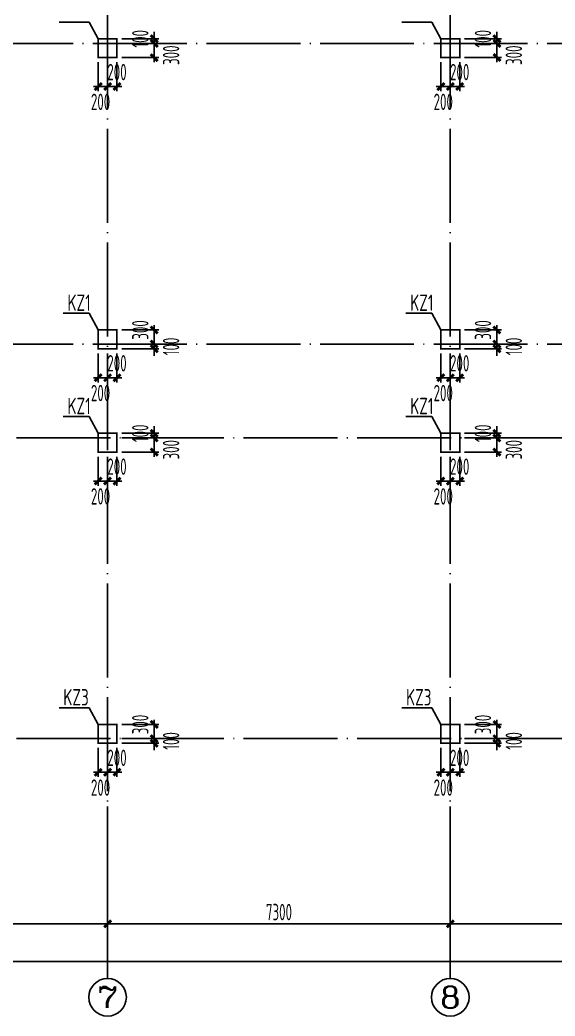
# Model space of a CAD drawing. Extents: x -472319 to -112444, y -516749 to -5704.
# Drawn here: x -376905 to -365506, y -420447 to -399238 of the extents above; entities that cross this region are included whole.
import ezdxf
from ezdxf.enums import TextEntityAlignment as Align

# ---------------------------------------------------------------- set-up
doc = ezdxf.new("R2010")
doc.units = 0
doc.header["$LTSCALE"] = 100
doc.header["$MEASUREMENT"] = 0
doc.linetypes.add('CENTER', pattern=[2, 1.25, -0.25, 0.25, -0.25])
doc.linetypes.add('DOTE', pattern=[2.42, 2, -0.2, 0.02, -0.2])
for name, color, linetype in [('AXIS', 3, 'Continuous'), ('AXIS_TEXT', 7, 'Continuous'), ('DOTE', 1, 'CENTER'), ('TEXT', 7, 'Continuous'), ('填充', 8, 'Continuous'), ('柱', 2, 'Continuous')]:
    doc.layers.add(name, color=color, linetype=linetype)
doc.styles.add('_TCH_AXIS', font='COMPLEX', dxfattribs={"bigfont": 'GBCBIG'})
doc.styles.add('COMPLEX', font='COMPLEX')
doc.styles.add('HZ', font='tssdeng.shx', dxfattribs={"width": 0.6, "height": 350, "bigfont": 'a.shx'})
doc.styles.add('TSSD_Dimension', font='Tssdeng.shx', dxfattribs={"width": 0.7, "bigfont": 'hztxt.shx'})
doc.dimstyles.new('DIMN', dxfattribs={"dimtxt": 350, "dimasz": 150, "dimexe": 100, "dimexo": 100, "dimgap": 75, "dimtad": 1, "dimdec": 0, "dimzin": 0, "dimdsep": 46, "dimtxsty": 'HZ', "dimblk": 'ARCHTICK', "dimcen": 0.09, "dimdle": 100, "dimclrd": 3, "dimclre": 3, "dimclrt": 7, "dimazin": 2, "dimtfac": 1, "dimtdec": 0, "dimtmove": 2, "dimatfit": 3, "dimldrblk": 'ARCHTICK', "dimfxl": 1, "dimtolj": 1, "dimtzin": 0, "dimarcsym": 0})

# ---------------------------------------------------------------- blocks, each defined once
blk = doc.blocks.new('_ArchTick')
at = {"color": 0, "linetype": 'ByBlock', "const_width": 0.4}
blk.add_lwpolyline([(-0.5, -0.5), (0.5, 0.5)], dxfattribs=at)
blk = doc.blocks.new('*D1850')
at = {"layer": 'AXIS', "color": 3, "lineweight": -2, "transparency": 16777216}
for p, q in [((-382338, -416083), (-382338, -418583)), ((-375038, -416083), (-375038, -418583)), ((-382438, -418483), (-374938, -418483))]:
    blk.add_line(p, q, dxfattribs=at)
at = {"layer": 'Defpoints', "color": 0, "transparency": 16777216}
for p in [(-382338, -415983), (-375038, -415983), (-375038, -418483)]:
    blk.add_point(p, dxfattribs=at)
at = {"layer": 'AXIS', "color": 3, "lineweight": -2, "transparency": 16777216, "xscale": 150, "yscale": 150, "zscale": 150, "rotation": 180}
blk.add_blockref('_ArchTick', (-382338, -418483), dxfattribs=at)
at = {"layer": 'AXIS', "color": 3, "lineweight": -2, "transparency": 16777216, "xscale": 150, "yscale": 150, "zscale": 150}
blk.add_blockref('_ArchTick', (-375038, -418483), dxfattribs=at)
at = {"layer": 'AXIS', "color": 7, "transparency": 16777216, "insert": (-378688, -418233), "char_height": 350, "attachment_point": 5, "style": 'HZ'}
blk.add_mtext('\\A1;7300', dxfattribs=at)
blk = doc.blocks.new('*D1851')
at = {"layer": 'AXIS', "color": 3, "lineweight": -2, "transparency": 16777216}
for p, q in [((-375038, -416083), (-375038, -418583)), ((-367738, -416083), (-367738, -418583)), ((-375138, -418483), (-367638, -418483))]:
    blk.add_line(p, q, dxfattribs=at)
at = {"layer": 'Defpoints', "color": 0, "transparency": 16777216}
for p in [(-375038, -415983), (-367738, -415983), (-367738, -418483)]:
    blk.add_point(p, dxfattribs=at)
at = {"layer": 'AXIS', "color": 3, "lineweight": -2, "transparency": 16777216, "xscale": 150, "yscale": 150, "zscale": 150, "rotation": 180}
blk.add_blockref('_ArchTick', (-375038, -418483), dxfattribs=at)
at = {"layer": 'AXIS', "color": 3, "lineweight": -2, "transparency": 16777216, "xscale": 150, "yscale": 150, "zscale": 150}
blk.add_blockref('_ArchTick', (-367738, -418483), dxfattribs=at)
at = {"layer": 'AXIS', "color": 7, "transparency": 16777216, "insert": (-371388, -418233), "char_height": 350, "attachment_point": 5, "style": 'HZ'}
blk.add_mtext('\\A1;7300', dxfattribs=at)
blk = doc.blocks.new('*D1852')
at = {"layer": 'AXIS', "color": 3, "lineweight": -2, "transparency": 16777216}
for p, q in [((-367738, -416083), (-367738, -418583)), ((-360438, -416083), (-360438, -418583)), ((-367838, -418483), (-360338, -418483))]:
    blk.add_line(p, q, dxfattribs=at)
at = {"layer": 'Defpoints', "color": 0, "transparency": 16777216}
for p in [(-367738, -415983), (-360438, -415983), (-360438, -418483)]:
    blk.add_point(p, dxfattribs=at)
at = {"layer": 'AXIS', "color": 3, "lineweight": -2, "transparency": 16777216, "xscale": 150, "yscale": 150, "zscale": 150, "rotation": 180}
blk.add_blockref('_ArchTick', (-367738, -418483), dxfattribs=at)
at = {"layer": 'AXIS', "color": 3, "lineweight": -2, "transparency": 16777216, "xscale": 150, "yscale": 150, "zscale": 150}
blk.add_blockref('_ArchTick', (-360438, -418483), dxfattribs=at)
at = {"layer": 'AXIS', "color": 7, "transparency": 16777216, "insert": (-364088, -418233), "char_height": 350, "attachment_point": 5, "style": 'HZ'}
blk.add_mtext('\\A1;7300', dxfattribs=at)
blk = doc.blocks.new('*D1854')
at = {"layer": 'AXIS', "color": 3, "lineweight": -2, "transparency": 16777216}
for p, q in [((-417238, -416083), (-417238, -419383)), ((-357438, -416083), (-357438, -419383)), ((-417338, -419283), (-357338, -419283))]:
    blk.add_line(p, q, dxfattribs=at)
at = {"layer": 'Defpoints', "color": 0, "transparency": 16777216}
for p in [(-417238, -415983), (-357438, -415983), (-357438, -419283)]:
    blk.add_point(p, dxfattribs=at)
at = {"layer": 'AXIS', "color": 3, "lineweight": -2, "transparency": 16777216, "xscale": 150, "yscale": 150, "zscale": 150, "rotation": 180}
blk.add_blockref('_ArchTick', (-417238, -419283), dxfattribs=at)
at = {"layer": 'AXIS', "color": 3, "lineweight": -2, "transparency": 16777216, "xscale": 150, "yscale": 150, "zscale": 150}
blk.add_blockref('_ArchTick', (-357438, -419283), dxfattribs=at)
at = {"layer": 'AXIS', "color": 7, "transparency": 16777216, "insert": (-387338, -419033), "char_height": 350, "attachment_point": 5, "style": 'HZ'}
blk.add_mtext('\\A1;59800', dxfattribs=at)
blk = doc.blocks.new('_AXISO')
blk.add_circle((0, 0), 0.5)
at = {"layer": 'AXIS_TEXT', "style": 'COMPLEX', "width": 1.041667}
blk.add_attdef('A', text='', height=0.56, dxfattribs=at).set_placement((-0.25, -0.28), (0.25, -0.28), align=Align.FIT)
blk = doc.blocks.new('*D1972')
at = {"layer": 'Defpoints', "color": 0, "transparency": 16777216}
for p in [(-374838, -414539), (-374838, -414639), (-374045, -414639)]:
    blk.add_point(p, dxfattribs=at)
at = {"layer": '填充', "color": 3, "lineweight": -2, "transparency": 16777216}
for p, q in [((-374045, -414539), (-374045, -414389)), ((-374738, -414539), (-373945, -414539)), ((-374738, -414639), (-373945, -414639)), ((-374045, -414539), (-374045, -414639)), ((-374045, -414639), (-374045, -414789))]:
    blk.add_line(p, q, dxfattribs=at)
at = {"layer": '填充', "color": 3, "lineweight": -2, "transparency": 16777216, "xscale": 150, "yscale": 150, "zscale": 150}
for p, rotation in [((-374045, -414539), 270), ((-374045, -414639), 90)]:
    blk.add_blockref('_ArchTick', p, dxfattribs=dict(at, rotation=rotation))
at = {"layer": '填充', "color": 7, "transparency": 16777216, "insert": (-373685, -414589), "char_height": 350, "attachment_point": 5, "rotation": 90, "style": 'HZ'}
blk.add_mtext('\\A1;100', dxfattribs=at)
blk = doc.blocks.new('*D1973')
at = {"layer": 'Defpoints', "color": 0, "transparency": 16777216}
for p in [(-374838, -414239), (-374045, -414239), (-374838, -414539)]:
    blk.add_point(p, dxfattribs=at)
at = {"layer": '填充', "color": 3, "lineweight": -2, "transparency": 16777216}
for p, q in [((-374045, -414639), (-374045, -414139)), ((-374738, -414239), (-373945, -414239)), ((-374738, -414539), (-373945, -414539))]:
    blk.add_line(p, q, dxfattribs=at)
at = {"layer": '填充', "color": 3, "lineweight": -2, "transparency": 16777216, "xscale": 150, "yscale": 150, "zscale": 150}
for p, rotation in [((-374045, -414239), 90), ((-374045, -414539), 270)]:
    blk.add_blockref('_ArchTick', p, dxfattribs=dict(at, rotation=rotation))
at = {"layer": '填充', "color": 7, "transparency": 16777216, "insert": (-374342, -414239), "char_height": 350, "attachment_point": 5, "rotation": 90, "style": 'HZ'}
blk.add_mtext('\\A1;300', dxfattribs=at)
blk = doc.blocks.new('*D1974')
at = {"layer": 'Defpoints', "color": 0, "transparency": 16777216}
for p in [(-375238, -414639), (-375038, -414639), (-375038, -415256)]:
    blk.add_point(p, dxfattribs=at)
at = {"layer": '填充', "color": 3, "lineweight": -2, "transparency": 16777216}
for p, q in [((-375238, -414739), (-375238, -415356)), ((-375038, -414739), (-375038, -415356)), ((-375338, -415256), (-374938, -415256))]:
    blk.add_line(p, q, dxfattribs=at)
at = {"layer": '填充', "color": 3, "lineweight": -2, "transparency": 16777216, "xscale": 150, "yscale": 150, "zscale": 150, "rotation": 180}
blk.add_blockref('_ArchTick', (-375238, -415256), dxfattribs=at)
at = {"layer": '填充', "color": 3, "lineweight": -2, "transparency": 16777216, "xscale": 150, "yscale": 150, "zscale": 150}
blk.add_blockref('_ArchTick', (-375038, -415256), dxfattribs=at)
at = {"layer": '填充', "color": 7, "transparency": 16777216, "insert": (-375188, -415582), "char_height": 350, "attachment_point": 5, "style": 'HZ'}
blk.add_mtext('\\A1;200', dxfattribs=at)
blk = doc.blocks.new('*D1975')
at = {"layer": 'Defpoints', "color": 0, "transparency": 16777216}
for p in [(-375038, -414639), (-374838, -414639), (-375038, -415256)]:
    blk.add_point(p, dxfattribs=at)
at = {"layer": '填充', "color": 3, "lineweight": -2, "transparency": 16777216}
for p, q in [((-375038, -414739), (-375038, -415356)), ((-374838, -414739), (-374838, -415356)), ((-374738, -415256), (-375138, -415256))]:
    blk.add_line(p, q, dxfattribs=at)
at = {"layer": '填充', "color": 3, "lineweight": -2, "transparency": 16777216, "xscale": 150, "yscale": 150, "zscale": 150, "rotation": 180}
blk.add_blockref('_ArchTick', (-375038, -415256), dxfattribs=at)
at = {"layer": '填充', "color": 3, "lineweight": -2, "transparency": 16777216, "xscale": 150, "yscale": 150, "zscale": 150}
blk.add_blockref('_ArchTick', (-374838, -415256), dxfattribs=at)
at = {"layer": '填充', "color": 7, "transparency": 16777216, "insert": (-374838, -414948), "char_height": 350, "attachment_point": 5, "style": 'HZ'}
blk.add_mtext('\\A1;200', dxfattribs=at)
blk = doc.blocks.new('*D1976')
at = {"layer": 'Defpoints', "color": 0, "transparency": 16777216}
for p in [(-374838, -408139), (-374838, -408439), (-374045, -408439)]:
    blk.add_point(p, dxfattribs=at)
at = {"layer": '填充', "color": 3, "lineweight": -2, "transparency": 16777216}
for p, q in [((-374045, -408039), (-374045, -408539)), ((-374738, -408139), (-373945, -408139)), ((-374738, -408439), (-373945, -408439))]:
    blk.add_line(p, q, dxfattribs=at)
at = {"layer": '填充', "color": 3, "lineweight": -2, "transparency": 16777216, "xscale": 150, "yscale": 150, "zscale": 150}
for p, rotation in [((-374045, -408139), 90), ((-374045, -408439), 270)]:
    blk.add_blockref('_ArchTick', p, dxfattribs=dict(at, rotation=rotation))
at = {"layer": '填充', "color": 7, "transparency": 16777216, "insert": (-373685, -408389), "char_height": 350, "attachment_point": 5, "rotation": 90, "style": 'HZ'}
blk.add_mtext('\\A1;300', dxfattribs=at)
blk = doc.blocks.new('*D1977')
at = {"layer": 'Defpoints', "color": 0, "transparency": 16777216}
for p in [(-374838, -408039), (-374045, -408039), (-374838, -408139)]:
    blk.add_point(p, dxfattribs=at)
at = {"layer": '填充', "color": 3, "lineweight": -2, "transparency": 16777216}
for p, q in [((-374738, -408039), (-373945, -408039)), ((-374045, -408039), (-374045, -407889)), ((-374045, -408139), (-374045, -408039)), ((-374738, -408139), (-373945, -408139)), ((-374045, -408139), (-374045, -408289))]:
    blk.add_line(p, q, dxfattribs=at)
at = {"layer": '填充', "color": 3, "lineweight": -2, "transparency": 16777216, "xscale": 150, "yscale": 150, "zscale": 150}
for p, rotation in [((-374045, -408039), 270), ((-374045, -408139), 90)]:
    blk.add_blockref('_ArchTick', p, dxfattribs=dict(at, rotation=rotation))
at = {"layer": '填充', "color": 7, "transparency": 16777216, "insert": (-374342, -408039), "char_height": 350, "attachment_point": 5, "rotation": 90, "style": 'HZ'}
blk.add_mtext('\\A1;100', dxfattribs=at)
blk = doc.blocks.new('*D1978')
at = {"layer": 'Defpoints', "color": 0, "transparency": 16777216}
for p in [(-375238, -408439), (-375038, -408439), (-375038, -409056)]:
    blk.add_point(p, dxfattribs=at)
at = {"layer": '填充', "color": 3, "lineweight": -2, "transparency": 16777216}
for p, q in [((-375238, -408539), (-375238, -409156)), ((-375038, -408539), (-375038, -409156)), ((-375338, -409056), (-374938, -409056))]:
    blk.add_line(p, q, dxfattribs=at)
at = {"layer": '填充', "color": 3, "lineweight": -2, "transparency": 16777216, "xscale": 150, "yscale": 150, "zscale": 150, "rotation": 180}
blk.add_blockref('_ArchTick', (-375238, -409056), dxfattribs=at)
at = {"layer": '填充', "color": 3, "lineweight": -2, "transparency": 16777216, "xscale": 150, "yscale": 150, "zscale": 150}
blk.add_blockref('_ArchTick', (-375038, -409056), dxfattribs=at)
at = {"layer": '填充', "color": 7, "transparency": 16777216, "insert": (-375188, -409382), "char_height": 350, "attachment_point": 5, "style": 'HZ'}
blk.add_mtext('\\A1;200', dxfattribs=at)
blk = doc.blocks.new('*D1979')
at = {"layer": 'Defpoints', "color": 0, "transparency": 16777216}
for p in [(-375038, -408439), (-374838, -408439), (-375038, -409056)]:
    blk.add_point(p, dxfattribs=at)
at = {"layer": '填充', "color": 3, "lineweight": -2, "transparency": 16777216}
for p, q in [((-375038, -408539), (-375038, -409156)), ((-374838, -408539), (-374838, -409156)), ((-374738, -409056), (-375138, -409056))]:
    blk.add_line(p, q, dxfattribs=at)
at = {"layer": '填充', "color": 3, "lineweight": -2, "transparency": 16777216, "xscale": 150, "yscale": 150, "zscale": 150, "rotation": 180}
blk.add_blockref('_ArchTick', (-375038, -409056), dxfattribs=at)
at = {"layer": '填充', "color": 3, "lineweight": -2, "transparency": 16777216, "xscale": 150, "yscale": 150, "zscale": 150}
blk.add_blockref('_ArchTick', (-374838, -409056), dxfattribs=at)
at = {"layer": '填充', "color": 7, "transparency": 16777216, "insert": (-374838, -408748), "char_height": 350, "attachment_point": 5, "style": 'HZ'}
blk.add_mtext('\\A1;200', dxfattribs=at)
blk = doc.blocks.new('*D1980')
at = {"layer": 'Defpoints', "color": 0, "transparency": 16777216}
for p in [(-374838, -406139), (-374838, -406239), (-374045, -406239)]:
    blk.add_point(p, dxfattribs=at)
at = {"layer": '填充', "color": 3, "lineweight": -2, "transparency": 16777216}
for p, q in [((-374738, -406139), (-373945, -406139)), ((-374045, -406139), (-374045, -405989)), ((-374045, -406139), (-374045, -406239)), ((-374738, -406239), (-373945, -406239)), ((-374045, -406239), (-374045, -406389))]:
    blk.add_line(p, q, dxfattribs=at)
at = {"layer": '填充', "color": 3, "lineweight": -2, "transparency": 16777216, "xscale": 150, "yscale": 150, "zscale": 150}
for p, rotation in [((-374045, -406139), 270), ((-374045, -406239), 90)]:
    blk.add_blockref('_ArchTick', p, dxfattribs=dict(at, rotation=rotation))
at = {"layer": '填充', "color": 7, "transparency": 16777216, "insert": (-373685, -406189), "char_height": 350, "attachment_point": 5, "rotation": 90, "style": 'HZ'}
blk.add_mtext('\\A1;100', dxfattribs=at)
blk = doc.blocks.new('*D1981')
at = {"layer": 'Defpoints', "color": 0, "transparency": 16777216}
for p in [(-374838, -405839), (-374045, -405839), (-374838, -406139)]:
    blk.add_point(p, dxfattribs=at)
at = {"layer": '填充', "color": 3, "lineweight": -2, "transparency": 16777216}
for p, q in [((-374738, -405839), (-373945, -405839)), ((-374045, -406239), (-374045, -405739)), ((-374738, -406139), (-373945, -406139))]:
    blk.add_line(p, q, dxfattribs=at)
at = {"layer": '填充', "color": 3, "lineweight": -2, "transparency": 16777216, "xscale": 150, "yscale": 150, "zscale": 150}
for p, rotation in [((-374045, -405839), 90), ((-374045, -406139), 270)]:
    blk.add_blockref('_ArchTick', p, dxfattribs=dict(at, rotation=rotation))
at = {"layer": '填充', "color": 7, "transparency": 16777216, "insert": (-374342, -405839), "char_height": 350, "attachment_point": 5, "rotation": 90, "style": 'HZ'}
blk.add_mtext('\\A1;300', dxfattribs=at)
blk = doc.blocks.new('*D1982')
at = {"layer": 'Defpoints', "color": 0, "transparency": 16777216}
for p in [(-375238, -406239), (-375038, -406239), (-375038, -406856)]:
    blk.add_point(p, dxfattribs=at)
at = {"layer": '填充', "color": 3, "lineweight": -2, "transparency": 16777216}
for p, q in [((-375238, -406339), (-375238, -406956)), ((-375038, -406339), (-375038, -406956)), ((-375338, -406856), (-374938, -406856))]:
    blk.add_line(p, q, dxfattribs=at)
at = {"layer": '填充', "color": 3, "lineweight": -2, "transparency": 16777216, "xscale": 150, "yscale": 150, "zscale": 150, "rotation": 180}
blk.add_blockref('_ArchTick', (-375238, -406856), dxfattribs=at)
at = {"layer": '填充', "color": 3, "lineweight": -2, "transparency": 16777216, "xscale": 150, "yscale": 150, "zscale": 150}
blk.add_blockref('_ArchTick', (-375038, -406856), dxfattribs=at)
at = {"layer": '填充', "color": 7, "transparency": 16777216, "insert": (-375188, -407182), "char_height": 350, "attachment_point": 5, "style": 'HZ'}
blk.add_mtext('\\A1;200', dxfattribs=at)
blk = doc.blocks.new('*D1983')
at = {"layer": 'Defpoints', "color": 0, "transparency": 16777216}
for p in [(-375038, -406239), (-374838, -406239), (-375038, -406856)]:
    blk.add_point(p, dxfattribs=at)
at = {"layer": '填充', "color": 3, "lineweight": -2, "transparency": 16777216}
for p, q in [((-375038, -406339), (-375038, -406956)), ((-374838, -406339), (-374838, -406956)), ((-374738, -406856), (-375138, -406856))]:
    blk.add_line(p, q, dxfattribs=at)
at = {"layer": '填充', "color": 3, "lineweight": -2, "transparency": 16777216, "xscale": 150, "yscale": 150, "zscale": 150, "rotation": 180}
blk.add_blockref('_ArchTick', (-375038, -406856), dxfattribs=at)
at = {"layer": '填充', "color": 3, "lineweight": -2, "transparency": 16777216, "xscale": 150, "yscale": 150, "zscale": 150}
blk.add_blockref('_ArchTick', (-374838, -406856), dxfattribs=at)
at = {"layer": '填充', "color": 7, "transparency": 16777216, "insert": (-374838, -406548), "char_height": 350, "attachment_point": 5, "style": 'HZ'}
blk.add_mtext('\\A1;200', dxfattribs=at)
blk = doc.blocks.new('*D1984')
at = {"layer": 'Defpoints', "color": 0, "transparency": 16777216}
for p in [(-374838, -399739), (-374838, -400039), (-374045, -400039)]:
    blk.add_point(p, dxfattribs=at)
at = {"layer": '填充', "color": 3, "lineweight": -2, "transparency": 16777216}
for p, q in [((-374738, -399739), (-373945, -399739)), ((-374045, -399639), (-374045, -400139)), ((-374738, -400039), (-373945, -400039))]:
    blk.add_line(p, q, dxfattribs=at)
at = {"layer": '填充', "color": 3, "lineweight": -2, "transparency": 16777216, "xscale": 150, "yscale": 150, "zscale": 150}
for p, rotation in [((-374045, -399739), 90), ((-374045, -400039), 270)]:
    blk.add_blockref('_ArchTick', p, dxfattribs=dict(at, rotation=rotation))
at = {"layer": '填充', "color": 7, "transparency": 16777216, "insert": (-373685, -399989), "char_height": 350, "attachment_point": 5, "rotation": 90, "style": 'HZ'}
blk.add_mtext('\\A1;300', dxfattribs=at)
blk = doc.blocks.new('*D1985')
at = {"layer": 'Defpoints', "color": 0, "transparency": 16777216}
for p in [(-374838, -399639), (-374838, -399739), (-374045, -399639)]:
    blk.add_point(p, dxfattribs=at)
at = {"layer": '填充', "color": 3, "lineweight": -2, "transparency": 16777216}
for p, q in [((-374045, -399639), (-374045, -399489)), ((-374738, -399639), (-373945, -399639)), ((-374738, -399739), (-373945, -399739)), ((-374045, -399739), (-374045, -399639)), ((-374045, -399739), (-374045, -399889))]:
    blk.add_line(p, q, dxfattribs=at)
at = {"layer": '填充', "color": 3, "lineweight": -2, "transparency": 16777216, "xscale": 150, "yscale": 150, "zscale": 150}
for p, rotation in [((-374045, -399639), 270), ((-374045, -399739), 90)]:
    blk.add_blockref('_ArchTick', p, dxfattribs=dict(at, rotation=rotation))
at = {"layer": '填充', "color": 7, "transparency": 16777216, "insert": (-374342, -399639), "char_height": 350, "attachment_point": 5, "rotation": 90, "style": 'HZ'}
blk.add_mtext('\\A1;100', dxfattribs=at)
blk = doc.blocks.new('*D1986')
at = {"layer": 'Defpoints', "color": 0, "transparency": 16777216}
for p in [(-375238, -400039), (-375038, -400039), (-375038, -400656)]:
    blk.add_point(p, dxfattribs=at)
at = {"layer": '填充', "color": 3, "lineweight": -2, "transparency": 16777216}
for p, q in [((-375238, -400139), (-375238, -400756)), ((-375038, -400139), (-375038, -400756)), ((-375338, -400656), (-374938, -400656))]:
    blk.add_line(p, q, dxfattribs=at)
at = {"layer": '填充', "color": 3, "lineweight": -2, "transparency": 16777216, "xscale": 150, "yscale": 150, "zscale": 150, "rotation": 180}
blk.add_blockref('_ArchTick', (-375238, -400656), dxfattribs=at)
at = {"layer": '填充', "color": 3, "lineweight": -2, "transparency": 16777216, "xscale": 150, "yscale": 150, "zscale": 150}
blk.add_blockref('_ArchTick', (-375038, -400656), dxfattribs=at)
at = {"layer": '填充', "color": 7, "transparency": 16777216, "insert": (-375188, -400982), "char_height": 350, "attachment_point": 5, "style": 'HZ'}
blk.add_mtext('\\A1;200', dxfattribs=at)
blk = doc.blocks.new('*D1987')
at = {"layer": 'Defpoints', "color": 0, "transparency": 16777216}
for p in [(-375038, -400039), (-374838, -400039), (-375038, -400656)]:
    blk.add_point(p, dxfattribs=at)
at = {"layer": '填充', "color": 3, "lineweight": -2, "transparency": 16777216}
for p, q in [((-375038, -400139), (-375038, -400756)), ((-374838, -400139), (-374838, -400756)), ((-374738, -400656), (-375138, -400656))]:
    blk.add_line(p, q, dxfattribs=at)
at = {"layer": '填充', "color": 3, "lineweight": -2, "transparency": 16777216, "xscale": 150, "yscale": 150, "zscale": 150, "rotation": 180}
blk.add_blockref('_ArchTick', (-375038, -400656), dxfattribs=at)
at = {"layer": '填充', "color": 3, "lineweight": -2, "transparency": 16777216, "xscale": 150, "yscale": 150, "zscale": 150}
blk.add_blockref('_ArchTick', (-374838, -400656), dxfattribs=at)
at = {"layer": '填充', "color": 7, "transparency": 16777216, "insert": (-374838, -400348), "char_height": 350, "attachment_point": 5, "style": 'HZ'}
blk.add_mtext('\\A1;200', dxfattribs=at)
blk = doc.blocks.new('*D1988')
at = {"layer": 'Defpoints', "color": 0, "transparency": 16777216}
for p in [(-367538, -414539), (-367538, -414639), (-366745, -414639)]:
    blk.add_point(p, dxfattribs=at)
at = {"layer": '填充', "color": 3, "lineweight": -2, "transparency": 16777216}
for p, q in [((-366745, -414539), (-366745, -414389)), ((-367438, -414539), (-366645, -414539)), ((-367438, -414639), (-366645, -414639)), ((-366745, -414539), (-366745, -414639)), ((-366745, -414639), (-366745, -414789))]:
    blk.add_line(p, q, dxfattribs=at)
at = {"layer": '填充', "color": 3, "lineweight": -2, "transparency": 16777216, "xscale": 150, "yscale": 150, "zscale": 150}
for p, rotation in [((-366745, -414539), 270), ((-366745, -414639), 90)]:
    blk.add_blockref('_ArchTick', p, dxfattribs=dict(at, rotation=rotation))
at = {"layer": '填充', "color": 7, "transparency": 16777216, "insert": (-366385, -414589), "char_height": 350, "attachment_point": 5, "rotation": 90, "style": 'HZ'}
blk.add_mtext('\\A1;100', dxfattribs=at)
blk = doc.blocks.new('*D1989')
at = {"layer": 'Defpoints', "color": 0, "transparency": 16777216}
for p in [(-367538, -414239), (-366745, -414239), (-367538, -414539)]:
    blk.add_point(p, dxfattribs=at)
at = {"layer": '填充', "color": 3, "lineweight": -2, "transparency": 16777216}
for p, q in [((-366745, -414639), (-366745, -414139)), ((-367438, -414239), (-366645, -414239)), ((-367438, -414539), (-366645, -414539))]:
    blk.add_line(p, q, dxfattribs=at)
at = {"layer": '填充', "color": 3, "lineweight": -2, "transparency": 16777216, "xscale": 150, "yscale": 150, "zscale": 150}
for p, rotation in [((-366745, -414239), 90), ((-366745, -414539), 270)]:
    blk.add_blockref('_ArchTick', p, dxfattribs=dict(at, rotation=rotation))
at = {"layer": '填充', "color": 7, "transparency": 16777216, "insert": (-367042, -414239), "char_height": 350, "attachment_point": 5, "rotation": 90, "style": 'HZ'}
blk.add_mtext('\\A1;300', dxfattribs=at)
blk = doc.blocks.new('*D1990')
at = {"layer": 'Defpoints', "color": 0, "transparency": 16777216}
for p in [(-367938, -414639), (-367738, -414639), (-367738, -415256)]:
    blk.add_point(p, dxfattribs=at)
at = {"layer": '填充', "color": 3, "lineweight": -2, "transparency": 16777216}
for p, q in [((-367938, -414739), (-367938, -415356)), ((-367738, -414739), (-367738, -415356)), ((-368038, -415256), (-367638, -415256))]:
    blk.add_line(p, q, dxfattribs=at)
at = {"layer": '填充', "color": 3, "lineweight": -2, "transparency": 16777216, "xscale": 150, "yscale": 150, "zscale": 150, "rotation": 180}
blk.add_blockref('_ArchTick', (-367938, -415256), dxfattribs=at)
at = {"layer": '填充', "color": 3, "lineweight": -2, "transparency": 16777216, "xscale": 150, "yscale": 150, "zscale": 150}
blk.add_blockref('_ArchTick', (-367738, -415256), dxfattribs=at)
at = {"layer": '填充', "color": 7, "transparency": 16777216, "insert": (-367888, -415582), "char_height": 350, "attachment_point": 5, "style": 'HZ'}
blk.add_mtext('\\A1;200', dxfattribs=at)
blk = doc.blocks.new('*D1991')
at = {"layer": 'Defpoints', "color": 0, "transparency": 16777216}
for p in [(-367738, -414639), (-367538, -414639), (-367738, -415256)]:
    blk.add_point(p, dxfattribs=at)
at = {"layer": '填充', "color": 3, "lineweight": -2, "transparency": 16777216}
for p, q in [((-367738, -414739), (-367738, -415356)), ((-367538, -414739), (-367538, -415356)), ((-367438, -415256), (-367838, -415256))]:
    blk.add_line(p, q, dxfattribs=at)
at = {"layer": '填充', "color": 3, "lineweight": -2, "transparency": 16777216, "xscale": 150, "yscale": 150, "zscale": 150, "rotation": 180}
blk.add_blockref('_ArchTick', (-367738, -415256), dxfattribs=at)
at = {"layer": '填充', "color": 3, "lineweight": -2, "transparency": 16777216, "xscale": 150, "yscale": 150, "zscale": 150}
blk.add_blockref('_ArchTick', (-367538, -415256), dxfattribs=at)
at = {"layer": '填充', "color": 7, "transparency": 16777216, "insert": (-367538, -414948), "char_height": 350, "attachment_point": 5, "style": 'HZ'}
blk.add_mtext('\\A1;200', dxfattribs=at)
blk = doc.blocks.new('*D1992')
at = {"layer": 'Defpoints', "color": 0, "transparency": 16777216}
for p in [(-367538, -408139), (-367538, -408439), (-366745, -408439)]:
    blk.add_point(p, dxfattribs=at)
at = {"layer": '填充', "color": 3, "lineweight": -2, "transparency": 16777216}
for p, q in [((-366745, -408039), (-366745, -408539)), ((-367438, -408139), (-366645, -408139)), ((-367438, -408439), (-366645, -408439))]:
    blk.add_line(p, q, dxfattribs=at)
at = {"layer": '填充', "color": 3, "lineweight": -2, "transparency": 16777216, "xscale": 150, "yscale": 150, "zscale": 150}
for p, rotation in [((-366745, -408139), 90), ((-366745, -408439), 270)]:
    blk.add_blockref('_ArchTick', p, dxfattribs=dict(at, rotation=rotation))
at = {"layer": '填充', "color": 7, "transparency": 16777216, "insert": (-366385, -408389), "char_height": 350, "attachment_point": 5, "rotation": 90, "style": 'HZ'}
blk.add_mtext('\\A1;300', dxfattribs=at)
blk = doc.blocks.new('*D1993')
at = {"layer": 'Defpoints', "color": 0, "transparency": 16777216}
for p in [(-367538, -408039), (-366745, -408039), (-367538, -408139)]:
    blk.add_point(p, dxfattribs=at)
at = {"layer": '填充', "color": 3, "lineweight": -2, "transparency": 16777216}
for p, q in [((-367438, -408039), (-366645, -408039)), ((-366745, -408039), (-366745, -407889)), ((-366745, -408139), (-366745, -408039)), ((-367438, -408139), (-366645, -408139)), ((-366745, -408139), (-366745, -408289))]:
    blk.add_line(p, q, dxfattribs=at)
at = {"layer": '填充', "color": 3, "lineweight": -2, "transparency": 16777216, "xscale": 150, "yscale": 150, "zscale": 150}
for p, rotation in [((-366745, -408039), 270), ((-366745, -408139), 90)]:
    blk.add_blockref('_ArchTick', p, dxfattribs=dict(at, rotation=rotation))
at = {"layer": '填充', "color": 7, "transparency": 16777216, "insert": (-367042, -408039), "char_height": 350, "attachment_point": 5, "rotation": 90, "style": 'HZ'}
blk.add_mtext('\\A1;100', dxfattribs=at)
blk = doc.blocks.new('*D1994')
at = {"layer": 'Defpoints', "color": 0, "transparency": 16777216}
for p in [(-367938, -408439), (-367738, -408439), (-367738, -409056)]:
    blk.add_point(p, dxfattribs=at)
at = {"layer": '填充', "color": 3, "lineweight": -2, "transparency": 16777216}
for p, q in [((-367938, -408539), (-367938, -409156)), ((-367738, -408539), (-367738, -409156)), ((-368038, -409056), (-367638, -409056))]:
    blk.add_line(p, q, dxfattribs=at)
at = {"layer": '填充', "color": 3, "lineweight": -2, "transparency": 16777216, "xscale": 150, "yscale": 150, "zscale": 150, "rotation": 180}
blk.add_blockref('_ArchTick', (-367938, -409056), dxfattribs=at)
at = {"layer": '填充', "color": 3, "lineweight": -2, "transparency": 16777216, "xscale": 150, "yscale": 150, "zscale": 150}
blk.add_blockref('_ArchTick', (-367738, -409056), dxfattribs=at)
at = {"layer": '填充', "color": 7, "transparency": 16777216, "insert": (-367888, -409382), "char_height": 350, "attachment_point": 5, "style": 'HZ'}
blk.add_mtext('\\A1;200', dxfattribs=at)
blk = doc.blocks.new('*D1995')
at = {"layer": 'Defpoints', "color": 0, "transparency": 16777216}
for p in [(-367738, -408439), (-367538, -408439), (-367738, -409056)]:
    blk.add_point(p, dxfattribs=at)
at = {"layer": '填充', "color": 3, "lineweight": -2, "transparency": 16777216}
for p, q in [((-367738, -408539), (-367738, -409156)), ((-367538, -408539), (-367538, -409156)), ((-367438, -409056), (-367838, -409056))]:
    blk.add_line(p, q, dxfattribs=at)
at = {"layer": '填充', "color": 3, "lineweight": -2, "transparency": 16777216, "xscale": 150, "yscale": 150, "zscale": 150, "rotation": 180}
blk.add_blockref('_ArchTick', (-367738, -409056), dxfattribs=at)
at = {"layer": '填充', "color": 3, "lineweight": -2, "transparency": 16777216, "xscale": 150, "yscale": 150, "zscale": 150}
blk.add_blockref('_ArchTick', (-367538, -409056), dxfattribs=at)
at = {"layer": '填充', "color": 7, "transparency": 16777216, "insert": (-367538, -408748), "char_height": 350, "attachment_point": 5, "style": 'HZ'}
blk.add_mtext('\\A1;200', dxfattribs=at)
blk = doc.blocks.new('*D1996')
at = {"layer": 'Defpoints', "color": 0, "transparency": 16777216}
for p in [(-367538, -406139), (-367538, -406239), (-366745, -406239)]:
    blk.add_point(p, dxfattribs=at)
at = {"layer": '填充', "color": 3, "lineweight": -2, "transparency": 16777216}
for p, q in [((-367438, -406139), (-366645, -406139)), ((-366745, -406139), (-366745, -405989)), ((-366745, -406139), (-366745, -406239)), ((-367438, -406239), (-366645, -406239)), ((-366745, -406239), (-366745, -406389))]:
    blk.add_line(p, q, dxfattribs=at)
at = {"layer": '填充', "color": 3, "lineweight": -2, "transparency": 16777216, "xscale": 150, "yscale": 150, "zscale": 150}
for p, rotation in [((-366745, -406139), 270), ((-366745, -406239), 90)]:
    blk.add_blockref('_ArchTick', p, dxfattribs=dict(at, rotation=rotation))
at = {"layer": '填充', "color": 7, "transparency": 16777216, "insert": (-366385, -406189), "char_height": 350, "attachment_point": 5, "rotation": 90, "style": 'HZ'}
blk.add_mtext('\\A1;100', dxfattribs=at)
blk = doc.blocks.new('*D1997')
at = {"layer": 'Defpoints', "color": 0, "transparency": 16777216}
for p in [(-367538, -405839), (-366745, -405839), (-367538, -406139)]:
    blk.add_point(p, dxfattribs=at)
at = {"layer": '填充', "color": 3, "lineweight": -2, "transparency": 16777216}
for p, q in [((-367438, -405839), (-366645, -405839)), ((-366745, -406239), (-366745, -405739)), ((-367438, -406139), (-366645, -406139))]:
    blk.add_line(p, q, dxfattribs=at)
at = {"layer": '填充', "color": 3, "lineweight": -2, "transparency": 16777216, "xscale": 150, "yscale": 150, "zscale": 150}
for p, rotation in [((-366745, -405839), 90), ((-366745, -406139), 270)]:
    blk.add_blockref('_ArchTick', p, dxfattribs=dict(at, rotation=rotation))
at = {"layer": '填充', "color": 7, "transparency": 16777216, "insert": (-367042, -405839), "char_height": 350, "attachment_point": 5, "rotation": 90, "style": 'HZ'}
blk.add_mtext('\\A1;300', dxfattribs=at)
blk = doc.blocks.new('*D1998')
at = {"layer": 'Defpoints', "color": 0, "transparency": 16777216}
for p in [(-367938, -406239), (-367738, -406239), (-367738, -406856)]:
    blk.add_point(p, dxfattribs=at)
at = {"layer": '填充', "color": 3, "lineweight": -2, "transparency": 16777216}
for p, q in [((-367938, -406339), (-367938, -406956)), ((-367738, -406339), (-367738, -406956)), ((-368038, -406856), (-367638, -406856))]:
    blk.add_line(p, q, dxfattribs=at)
at = {"layer": '填充', "color": 3, "lineweight": -2, "transparency": 16777216, "xscale": 150, "yscale": 150, "zscale": 150, "rotation": 180}
blk.add_blockref('_ArchTick', (-367938, -406856), dxfattribs=at)
at = {"layer": '填充', "color": 3, "lineweight": -2, "transparency": 16777216, "xscale": 150, "yscale": 150, "zscale": 150}
blk.add_blockref('_ArchTick', (-367738, -406856), dxfattribs=at)
at = {"layer": '填充', "color": 7, "transparency": 16777216, "insert": (-367888, -407182), "char_height": 350, "attachment_point": 5, "style": 'HZ'}
blk.add_mtext('\\A1;200', dxfattribs=at)
blk = doc.blocks.new('*D1999')
at = {"layer": 'Defpoints', "color": 0, "transparency": 16777216}
for p in [(-367738, -406239), (-367538, -406239), (-367738, -406856)]:
    blk.add_point(p, dxfattribs=at)
at = {"layer": '填充', "color": 3, "lineweight": -2, "transparency": 16777216}
for p, q in [((-367738, -406339), (-367738, -406956)), ((-367538, -406339), (-367538, -406956)), ((-367438, -406856), (-367838, -406856))]:
    blk.add_line(p, q, dxfattribs=at)
at = {"layer": '填充', "color": 3, "lineweight": -2, "transparency": 16777216, "xscale": 150, "yscale": 150, "zscale": 150, "rotation": 180}
blk.add_blockref('_ArchTick', (-367738, -406856), dxfattribs=at)
at = {"layer": '填充', "color": 3, "lineweight": -2, "transparency": 16777216, "xscale": 150, "yscale": 150, "zscale": 150}
blk.add_blockref('_ArchTick', (-367538, -406856), dxfattribs=at)
at = {"layer": '填充', "color": 7, "transparency": 16777216, "insert": (-367538, -406548), "char_height": 350, "attachment_point": 5, "style": 'HZ'}
blk.add_mtext('\\A1;200', dxfattribs=at)
blk = doc.blocks.new('*D2000')
at = {"layer": 'Defpoints', "color": 0, "transparency": 16777216}
for p in [(-367538, -399739), (-367538, -400039), (-366745, -400039)]:
    blk.add_point(p, dxfattribs=at)
at = {"layer": '填充', "color": 3, "lineweight": -2, "transparency": 16777216}
for p, q in [((-367438, -399739), (-366645, -399739)), ((-366745, -399639), (-366745, -400139)), ((-367438, -400039), (-366645, -400039))]:
    blk.add_line(p, q, dxfattribs=at)
at = {"layer": '填充', "color": 3, "lineweight": -2, "transparency": 16777216, "xscale": 150, "yscale": 150, "zscale": 150}
for p, rotation in [((-366745, -399739), 90), ((-366745, -400039), 270)]:
    blk.add_blockref('_ArchTick', p, dxfattribs=dict(at, rotation=rotation))
at = {"layer": '填充', "color": 7, "transparency": 16777216, "insert": (-366385, -399989), "char_height": 350, "attachment_point": 5, "rotation": 90, "style": 'HZ'}
blk.add_mtext('\\A1;300', dxfattribs=at)
blk = doc.blocks.new('*D2001')
at = {"layer": 'Defpoints', "color": 0, "transparency": 16777216}
for p in [(-367538, -399639), (-367538, -399739), (-366745, -399639)]:
    blk.add_point(p, dxfattribs=at)
at = {"layer": '填充', "color": 3, "lineweight": -2, "transparency": 16777216}
for p, q in [((-366745, -399639), (-366745, -399489)), ((-367438, -399639), (-366645, -399639)), ((-367438, -399739), (-366645, -399739)), ((-366745, -399739), (-366745, -399639)), ((-366745, -399739), (-366745, -399889))]:
    blk.add_line(p, q, dxfattribs=at)
at = {"layer": '填充', "color": 3, "lineweight": -2, "transparency": 16777216, "xscale": 150, "yscale": 150, "zscale": 150}
for p, rotation in [((-366745, -399639), 270), ((-366745, -399739), 90)]:
    blk.add_blockref('_ArchTick', p, dxfattribs=dict(at, rotation=rotation))
at = {"layer": '填充', "color": 7, "transparency": 16777216, "insert": (-367042, -399639), "char_height": 350, "attachment_point": 5, "rotation": 90, "style": 'HZ'}
blk.add_mtext('\\A1;100', dxfattribs=at)
blk = doc.blocks.new('*D2002')
at = {"layer": 'Defpoints', "color": 0, "transparency": 16777216}
for p in [(-367938, -400039), (-367738, -400039), (-367738, -400656)]:
    blk.add_point(p, dxfattribs=at)
at = {"layer": '填充', "color": 3, "lineweight": -2, "transparency": 16777216}
for p, q in [((-367938, -400139), (-367938, -400756)), ((-367738, -400139), (-367738, -400756)), ((-368038, -400656), (-367638, -400656))]:
    blk.add_line(p, q, dxfattribs=at)
at = {"layer": '填充', "color": 3, "lineweight": -2, "transparency": 16777216, "xscale": 150, "yscale": 150, "zscale": 150, "rotation": 180}
blk.add_blockref('_ArchTick', (-367938, -400656), dxfattribs=at)
at = {"layer": '填充', "color": 3, "lineweight": -2, "transparency": 16777216, "xscale": 150, "yscale": 150, "zscale": 150}
blk.add_blockref('_ArchTick', (-367738, -400656), dxfattribs=at)
at = {"layer": '填充', "color": 7, "transparency": 16777216, "insert": (-367888, -400982), "char_height": 350, "attachment_point": 5, "style": 'HZ'}
blk.add_mtext('\\A1;200', dxfattribs=at)
blk = doc.blocks.new('*D2003')
at = {"layer": 'Defpoints', "color": 0, "transparency": 16777216}
for p in [(-367738, -400039), (-367538, -400039), (-367738, -400656)]:
    blk.add_point(p, dxfattribs=at)
at = {"layer": '填充', "color": 3, "lineweight": -2, "transparency": 16777216}
for p, q in [((-367738, -400139), (-367738, -400756)), ((-367538, -400139), (-367538, -400756)), ((-367438, -400656), (-367838, -400656))]:
    blk.add_line(p, q, dxfattribs=at)
at = {"layer": '填充', "color": 3, "lineweight": -2, "transparency": 16777216, "xscale": 150, "yscale": 150, "zscale": 150, "rotation": 180}
blk.add_blockref('_ArchTick', (-367738, -400656), dxfattribs=at)
at = {"layer": '填充', "color": 3, "lineweight": -2, "transparency": 16777216, "xscale": 150, "yscale": 150, "zscale": 150}
blk.add_blockref('_ArchTick', (-367538, -400656), dxfattribs=at)
at = {"layer": '填充', "color": 7, "transparency": 16777216, "insert": (-367538, -400348), "char_height": 350, "attachment_point": 5, "style": 'HZ'}
blk.add_mtext('\\A1;200', dxfattribs=at)

msp = doc.modelspace()

# ---------------------------------------------------------------- linework, layer by layer
at = {"layer": 'AXIS'}
for p, q in [((-375038.328, -415982.782), (-375038.328, -419647.078)), ((-367738.328, -415982.782), (-367738.328, -419647.078))]:
    msp.add_line(p, q, dxfattribs=at)
at = {"layer": 'DOTE', "linetype": 'DOTE', "ltscale": 10}
for p, q in [((-375038.328, -396719.242), (-375038.328, -415982.782)), ((-367738.328, -396719.242), (-367738.328, -415982.782)), ((-418912.147, -399738.89), (-355619.518, -399738.89)), ((-418912.147, -406138.89), (-355619.518, -406138.89)), ((-355619.518, -408138.89), (-418912.147, -408138.89)), ((-355619.518, -414538.89), (-418912.147, -414538.89))]:
    msp.add_line(p, q, dxfattribs=at)
at = {"layer": 'TEXT'}
for p, q in [((-375431.828, -399281.98), (-376071.783, -399281.98)), ((-375238.328, -399638.89), (-375431.828, -399281.98)), ((-368131.828, -399281.98), (-368771.783, -399281.98)), ((-367938.328, -399638.89), (-368131.828, -399281.98)), ((-375431.828, -405481.98), (-375982.283, -405481.98)), ((-375238.328, -405838.89), (-375431.828, -405481.98)), ((-368131.828, -405481.98), (-368682.283, -405481.98)), ((-367938.328, -405838.89), (-368131.828, -405481.98)), ((-375431.828, -407681.98), (-375982.283, -407681.98)), ((-375238.328, -408038.89), (-375431.828, -407681.98)), ((-368131.828, -407681.98), (-368682.283, -407681.98)), ((-367938.328, -408038.89), (-368131.828, -407681.98)), ((-375431.828, -413881.98), (-376071.783, -413881.98)), ((-375238.328, -414238.89), (-375431.828, -413881.98)), ((-368131.828, -413881.98), (-368771.783, -413881.98)), ((-367938.328, -414238.89), (-368131.828, -413881.98))]:
    msp.add_line(p, q, dxfattribs=at)
at = {"layer": '柱', "const_width": 35}
for points in [[(-375238.328, -399638.89), (-374838.328, -399638.89), (-374838.328, -400038.89), (-375238.328, -400038.89)], [(-375238.328, -400038.89), (-374838.328, -400038.89), (-374838.328, -399638.89), (-375238.328, -399638.89)], [(-367938.328, -399638.89), (-367538.328, -399638.89), (-367538.328, -400038.89), (-367938.328, -400038.89)], [(-367938.328, -400038.89), (-367538.328, -400038.89), (-367538.328, -399638.89), (-367938.328, -399638.89)], [(-375238.328, -405838.89), (-374838.328, -405838.89), (-374838.328, -406238.89), (-375238.328, -406238.89)], [(-367938.328, -405838.89), (-367538.328, -405838.89), (-367538.328, -406238.89), (-367938.328, -406238.89)], [(-375238.328, -408438.89), (-374838.328, -408438.89), (-374838.328, -408038.89), (-375238.328, -408038.89)], [(-367938.328, -408438.89), (-367538.328, -408438.89), (-367538.328, -408038.89), (-367938.328, -408038.89)], [(-375238.328, -414638.89), (-374838.328, -414638.89), (-374838.328, -414238.89), (-375238.328, -414238.89)], [(-367938.328, -414638.89), (-367538.328, -414638.89), (-367538.328, -414238.89), (-367938.328, -414238.89)]]:
    msp.add_lwpolyline(points, close=True, dxfattribs=at)

# ---------------------------------------------------------------- block references
at = {"layer": 'AXIS'}
ref = msp.add_blockref('_AXISO', (-375038.328, -420047.078), dxfattribs=dict(at, xscale=800, yscale=800, zscale=800))
ref.add_attrib('A', '7', dxfattribs={"layer": 'AXIS_TEXT', "height": 452.548, "style": '_TCH_AXIS', "width": 1.5}).set_placement((-375264.602, -420273.352), (-374812.054, -420273.352), align=Align.FIT)
ref = msp.add_blockref('_AXISO', (-367738.328, -420047.078), dxfattribs=dict(at, xscale=800, yscale=800, zscale=800))
ref.add_attrib('A', '8', dxfattribs={"layer": 'AXIS_TEXT', "height": 452.548, "style": '_TCH_AXIS', "width": 1.5}).set_placement((-367964.602, -420273.352), (-367512.054, -420273.352), align=Align.FIT)

# ---------------------------------------------------------------- texts
at = {"layer": 'TEXT', "style": 'TSSD_Dimension', "width": 0.7}
for s, p in [('KZ1', (-375891.952, -405433.789)), ('KZ1', (-368591.952, -405433.789)), ('KZ1', (-375891.952, -407633.789)), ('KZ1', (-368591.952, -407633.789)), ('KZ3', (-375981.452, -413833.789)), ('KZ3', (-368681.452, -413833.789))]:
    msp.add_text(s, height=350, dxfattribs=at).set_placement(p)

# ---------------------------------------------------------------- dimensions: what is measured, and where the dimension line sits
at = {"layer": 'AXIS'}
for p1, p2, distance, picture, middle in [((-417238.328, -415982.782), (-357438.328, -415982.782), -3300, '*D1854', (-387338.328, -419032.782)), ((-382338.328, -415982.782), (-375038.328, -415982.782), -2500, '*D1850', (-378688.328, -418232.782)), ((-375038.328, -415982.782), (-367738.328, -415982.782), -2500, '*D1851', (-371388.328, -418232.782)), ((-367738.328, -415982.782), (-360438.328, -415982.782), -2500, '*D1852', (-364088.328, -418232.782))]:
    dim = msp.add_aligned_dim(p1=p1, p2=p2, distance=distance, dimstyle='DIMN', dxfattribs=at)
    dim.commit()
    dim.dimension.update_dxf_attribs({"geometry": picture, "text_midpoint": middle})
at = {"layer": '填充', "color": 7}
for base, p1, p2, picture, middle in [((-374045, -399638.89), (-374838.328, -399738.89), (-374838.328, -399638.89), '*D1985', (-374341.664, -399638.89)), ((-366745, -399638.89), (-367538.328, -399738.89), (-367538.328, -399638.89), '*D2001', (-367041.664, -399638.89)), ((-374045, -400038.89), (-374838.328, -399738.89), (-374838.328, -400038.89), '*D1984', (-373685.5, -399988.89)), ((-366745, -400038.89), (-367538.328, -399738.89), (-367538.328, -400038.89), '*D2000', (-366385.5, -399988.89)), ((-374045, -405838.89), (-374838.328, -406138.89), (-374838.328, -405838.89), '*D1981', (-374341.664, -405838.89)), ((-366745, -405838.89), (-367538.328, -406138.89), (-367538.328, -405838.89), '*D1997', (-367041.664, -405838.89)), ((-374045, -406238.89), (-374838.328, -406138.89), (-374838.328, -406238.89), '*D1980', (-373685.5, -406188.89)), ((-366745, -406238.89), (-367538.328, -406138.89), (-367538.328, -406238.89), '*D1996', (-366385.5, -406188.89)), ((-374045, -408038.89), (-374838.328, -408138.89), (-374838.328, -408038.89), '*D1977', (-374341.664, -408038.89)), ((-366745, -408038.89), (-367538.328, -408138.89), (-367538.328, -408038.89), '*D1993', (-367041.664, -408038.89)), ((-374045, -408438.89), (-374838.328, -408138.89), (-374838.328, -408438.89), '*D1976', (-373685.5, -408388.89)), ((-366745, -408438.89), (-367538.328, -408138.89), (-367538.328, -408438.89), '*D1992', (-366385.5, -408388.89)), ((-374045, -414238.89), (-374838.328, -414538.89), (-374838.328, -414238.89), '*D1973', (-374341.664, -414238.89)), ((-366745, -414238.89), (-367538.328, -414538.89), (-367538.328, -414238.89), '*D1989', (-367041.664, -414238.89)), ((-374045, -414638.89), (-374838.328, -414538.89), (-374838.328, -414638.89), '*D1972', (-373685.5, -414588.89)), ((-366745, -414638.89), (-367538.328, -414538.89), (-367538.328, -414638.89), '*D1988', (-366385.5, -414588.89))]:
    dim = msp.add_linear_dim(base=base, p1=p1, p2=p2, angle=90, dimstyle='DIMN', override={"dimfxl": 100}, dxfattribs=at)
    dim.commit()
    dim.dimension.update_dxf_attribs({"geometry": picture, "text_midpoint": middle, "dimtype": 160})
for base, p1, p2, picture, middle in [((-375038.328, -400656), (-375238.328, -400038.89), (-375038.328, -400038.89), '*D1986', (-375188.328, -400982)), ((-375038.328, -400656), (-374838.328, -400038.89), (-375038.328, -400038.89), '*D1987', (-374838.328, -400348)), ((-367738.328, -400656), (-367938.328, -400038.89), (-367738.328, -400038.89), '*D2002', (-367888.328, -400982)), ((-367738.328, -400656), (-367538.328, -400038.89), (-367738.328, -400038.89), '*D2003', (-367538.328, -400348)), ((-375038.328, -406856), (-375238.328, -406238.89), (-375038.328, -406238.89), '*D1982', (-375188.328, -407182)), ((-375038.328, -406856), (-374838.328, -406238.89), (-375038.328, -406238.89), '*D1983', (-374838.328, -406548)), ((-367738.328, -406856), (-367938.328, -406238.89), (-367738.328, -406238.89), '*D1998', (-367888.328, -407182)), ((-367738.328, -406856), (-367538.328, -406238.89), (-367738.328, -406238.89), '*D1999', (-367538.328, -406548)), ((-375038.328, -409056), (-375238.328, -408438.89), (-375038.328, -408438.89), '*D1978', (-375188.328, -409382)), ((-375038.328, -409056), (-374838.328, -408438.89), (-375038.328, -408438.89), '*D1979', (-374838.328, -408748)), ((-367738.328, -409056), (-367938.328, -408438.89), (-367738.328, -408438.89), '*D1994', (-367888.328, -409382)), ((-367738.328, -409056), (-367538.328, -408438.89), (-367738.328, -408438.89), '*D1995', (-367538.328, -408748)), ((-375038.328, -415256), (-375238.328, -414638.89), (-375038.328, -414638.89), '*D1974', (-375188.328, -415582)), ((-375038.328, -415256), (-374838.328, -414638.89), (-375038.328, -414638.89), '*D1975', (-374838.328, -414948)), ((-367738.328, -415256), (-367938.328, -414638.89), (-367738.328, -414638.89), '*D1990', (-367888.328, -415582)), ((-367738.328, -415256), (-367538.328, -414638.89), (-367738.328, -414638.89), '*D1991', (-367538.328, -414948))]:
    dim = msp.add_linear_dim(base=base, p1=p1, p2=p2, dimstyle='DIMN', override={"dimfxl": 100}, dxfattribs=at)
    dim.commit()
    dim.dimension.update_dxf_attribs({"geometry": picture, "text_midpoint": middle, "dimtype": 160})

doc.saveas('drawing.dxf')
